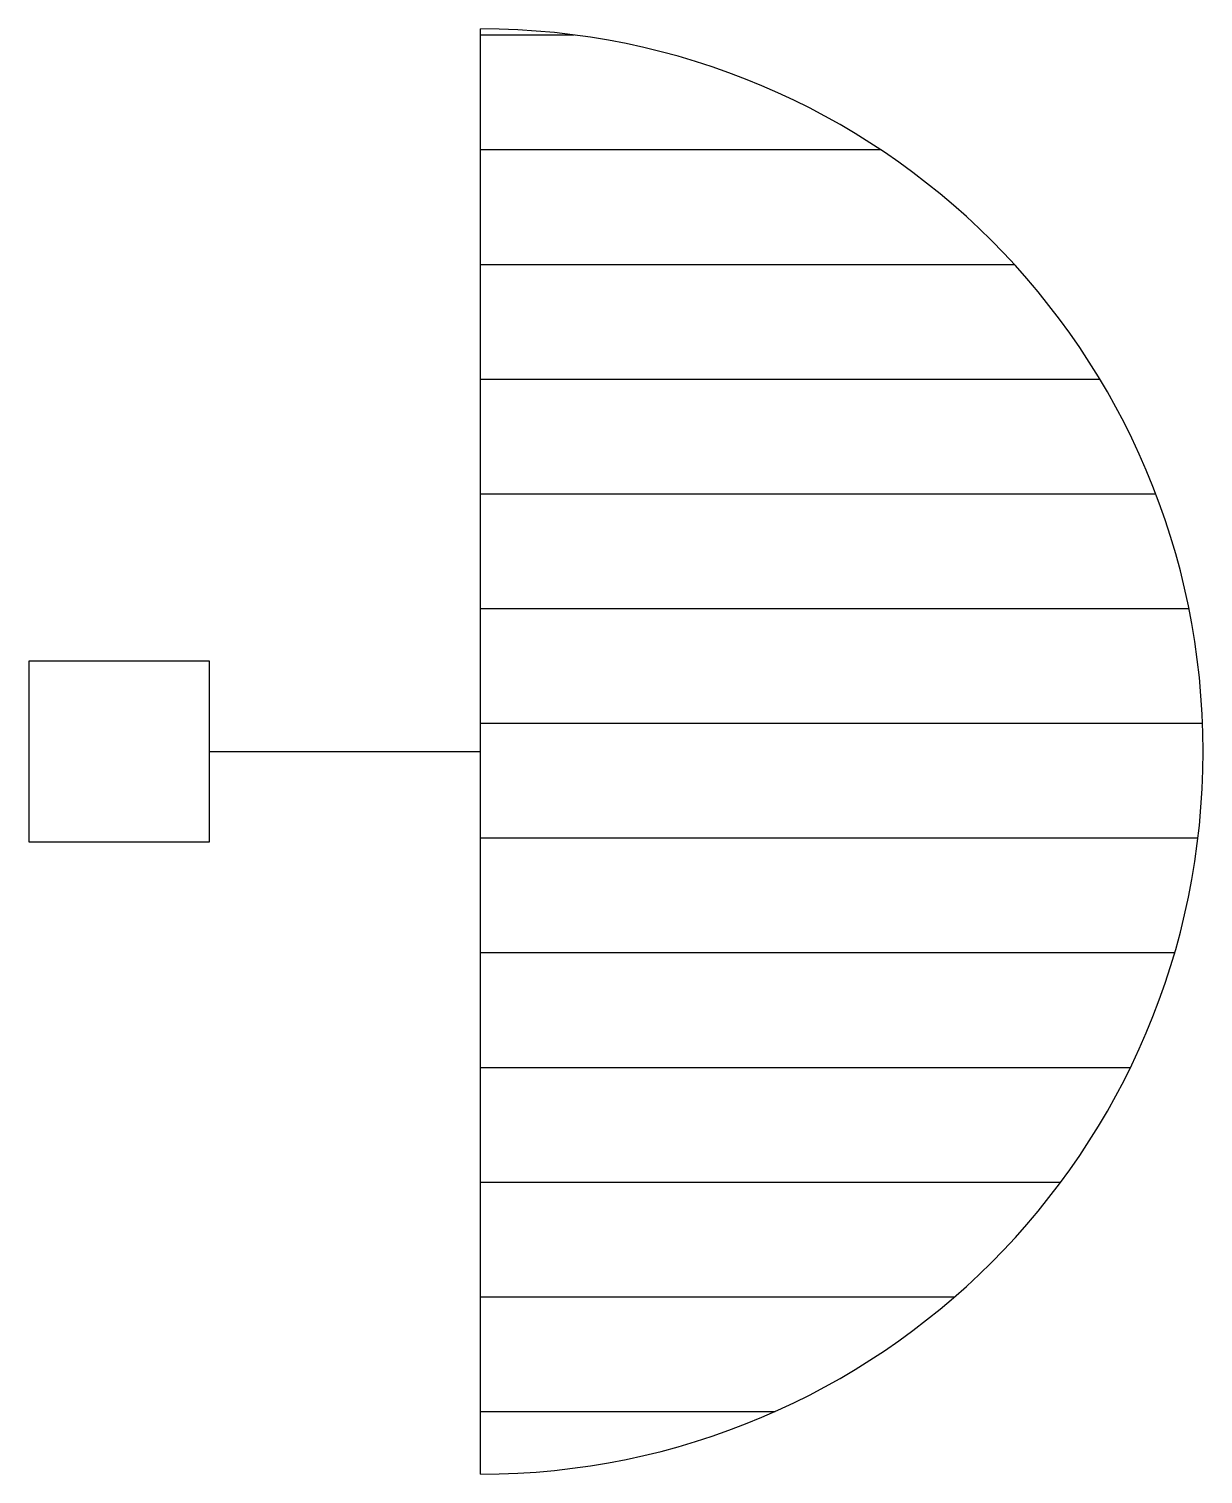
# Model space of a CAD drawing. Header units: millimetres. Extents: x -2962.193 to -2961.868, y 3743.149 to 3743.549.
import ezdxf

# ---------------------------------------------------------------- set-up
doc = ezdxf.new("R2010")
doc.units = ezdxf.units.MM
doc.header["$LTSCALE"] = 10
doc.layers.add('ELE_LUMINÁRIAS', color=4, linetype='Continuous')

msp = doc.modelspace()

# ---------------------------------------------------------------- hatches: boundary and pattern name
at = {"layer": 'ELE_LUMINÁRIAS'}
h = msp.add_hatch(dxfattribs=at)
h.set_pattern_fill('ANSI31', color=1, scale=0.01, angle=315, style=0)
h.paths.add_polyline_path([(-2962.06793, 3743.14894, 1), (-2962.06793, 3743.54894)])

# ---------------------------------------------------------------- linework, layer by layer
at = {"layer": 'ELE_LUMINÁRIAS', "color": 4}
msp.add_line((-2962.06793, 3743.14894), (-2962.06793, 3743.54894), dxfattribs=at)
at = {"layer": 'ELE_LUMINÁRIAS', "color": 5}
msp.add_line((-2962.14293, 3743.34894), (-2962.06793, 3743.34894), dxfattribs=at)
at = {"layer": 'ELE_LUMINÁRIAS', "color": 3}
msp.add_lwpolyline([(-2962.19293, 3743.32394), (-2962.14293, 3743.32394), (-2962.14293, 3743.37394), (-2962.19293, 3743.37394)], close=True, dxfattribs=at)
at = {"layer": 'ELE_LUMINÁRIAS', "color": 4}
msp.add_arc((-2962.06793, 3743.34894), 0.2, 270, 90, dxfattribs=at)

doc.saveas('drawing.dxf')
